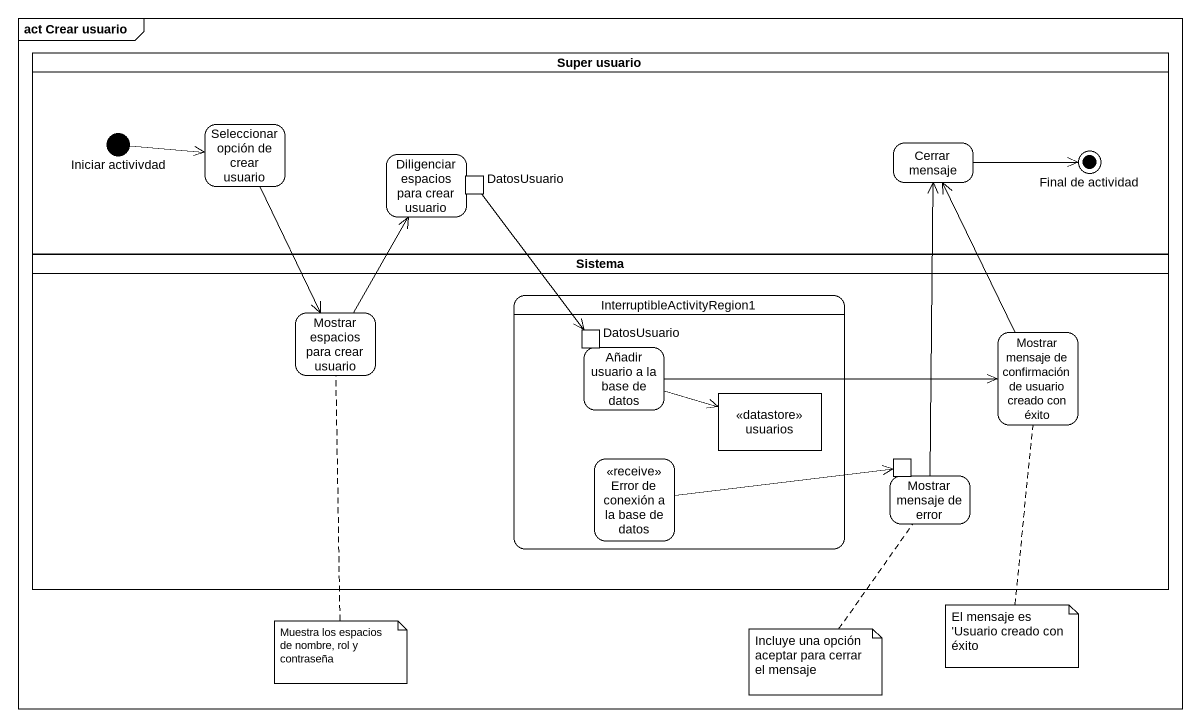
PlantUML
@startuml
mainframe act Crear usuario
hide empty description
state "Super usuario" as Super_usuario <<partition>> {
  state "Seleccionar opción de crear usuario" as Seleccionar_opción_de_crear
  state "Iniciar activivdad" as Iniciar_activivdad <<start>>
  state "Diligenciar espacios para crear usuario" as Diligenciar_espacios_para {
    state DatosUsuario <<outputPin>>
  }
  state "Cerrar mensaje" as Cerrar_mensaje
  state "Final de actividad" as Final_de_actividad <<end>>
}
state Sistema <<partition>> {
  state "Mostrar espacios para crear usuario" as Mostrar_espacios_para_crear
  state InterruptibleActivityRegion1 {
    state "Añadir usuario a la base de datos" as Añadir_usuario_a_la_base_de {
      state "DatosUsuario" as DatosUsuario_2 <<inputPin>>
    }
    state usuarios <<datastore>>
    state "Error de conexión a la base de datos" as Error_de_conexión_a_la_base <<receive>>
  }
  state "Mostrar mensaje de confirmación de usuario creado con éxito" as Mostrar_mensaje_de
  state "Mostrar mensaje de error" as Mostrar_mensaje_de_error {
    state pin1 <<inputPin>>
  }
}
Seleccionar_opción_de_crear --> Mostrar_espacios_para_crear
Iniciar_activivdad -right-> Seleccionar_opción_de_crear
DatosUsuario --> DatosUsuario_2
Cerrar_mensaje -right-> Final_de_actividad
Mostrar_espacios_para_crear -up-> Diligenciar_espacios_para
Mostrar_mensaje_de -up-> Cerrar_mensaje
Añadir_usuario_a_la_base_de -right-> Mostrar_mensaje_de
Añadir_usuario_a_la_base_de -right-> usuarios
Error_de_conexión_a_la_base -right-> pin1
Mostrar_mensaje_de_error -up-> Cerrar_mensaje
note bottom of Mostrar_espacios_para_crear : Muestra los espacios de nombre, rol y contraseña
note bottom of Mostrar_mensaje_de_error : Incluye una opción aceptar para cerrar el mensaje
note bottom of Mostrar_mensaje_de : El mensaje es 'Usuario creado con éxito
@enduml
